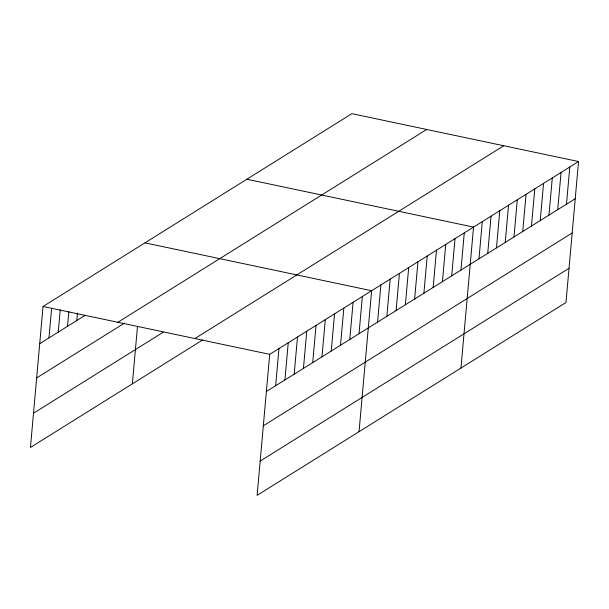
<?xml version="1.0" encoding="UTF-8"?>
<svg xmlns="http://www.w3.org/2000/svg" width="609" height="609" viewBox="0 0 609 609"><rect width="100%" height="100%" fill="white"/><g stroke="black" fill="none" stroke-linecap="round" stroke-linejoin="round"><path stroke-width="0.91" d="M578.55 161.537L269.703 354.347L257.12 495.33L565.967 302.513L578.55 161.537L351.88 113.67L43.033 306.487L30.45 447.463L202.63 339.967M48.979 337.888L51.636 308.139M58.243 332.103L60.238 309.791M67.508 326.325L68.84 311.443M76.772 320.54L77.442 313.102M132.366 383.83L137.497 326.371M275.649 385.756L278.968 348.569M284.913 379.97L288.232 342.783M294.177 374.185L297.497 336.998M303.442 368.407L306.761 331.212M312.714 362.621L316.033 325.427M321.978 356.836L325.297 319.641M331.243 351.05L334.562 313.856M340.507 345.265L343.826 308.078M349.772 339.479L353.091 302.292M359.036 333.694L362.355 296.507M359.044 431.697L371.619 290.721L144.95 242.854M377.565 322.131L380.884 284.936M386.837 316.345L390.156 279.15M396.101 310.56L399.42 273.372M405.366 304.774L408.685 267.587M414.63 298.989L417.949 261.801M423.894 293.211L427.214 256.016M433.159 287.425L436.478 250.23M442.423 281.64L445.742 244.445M451.695 275.854L455.014 238.659M460.96 270.069L464.279 232.882M460.96 368.072L473.543 227.096L246.873 179.229M478.971 258.825L482.29 221.63M487.725 253.359L491.044 216.172M496.472 247.893L499.791 210.706M505.226 242.435L508.545 205.241M513.973 236.97L517.292 199.782M522.728 231.504L526.047 194.317M531.474 226.046L534.793 188.851M540.229 220.58L543.548 183.393M548.975 215.122L552.294 177.927M557.73 209.656L561.049 172.461M566.477 204.19L569.796 167.003M39.714 343.674L85.268 315.234M117.834 322.283L426.681 129.466M36.654 377.923L124.678 322.976M33.51 413.214L163.22 332.232M194.903 338.551L503.75 145.741M266.384 391.541L575.231 198.732M263.324 425.79L572.171 232.981M260.18 461.074L569.027 268.264M43.033 306.487L269.703 354.347"/></g></svg>
